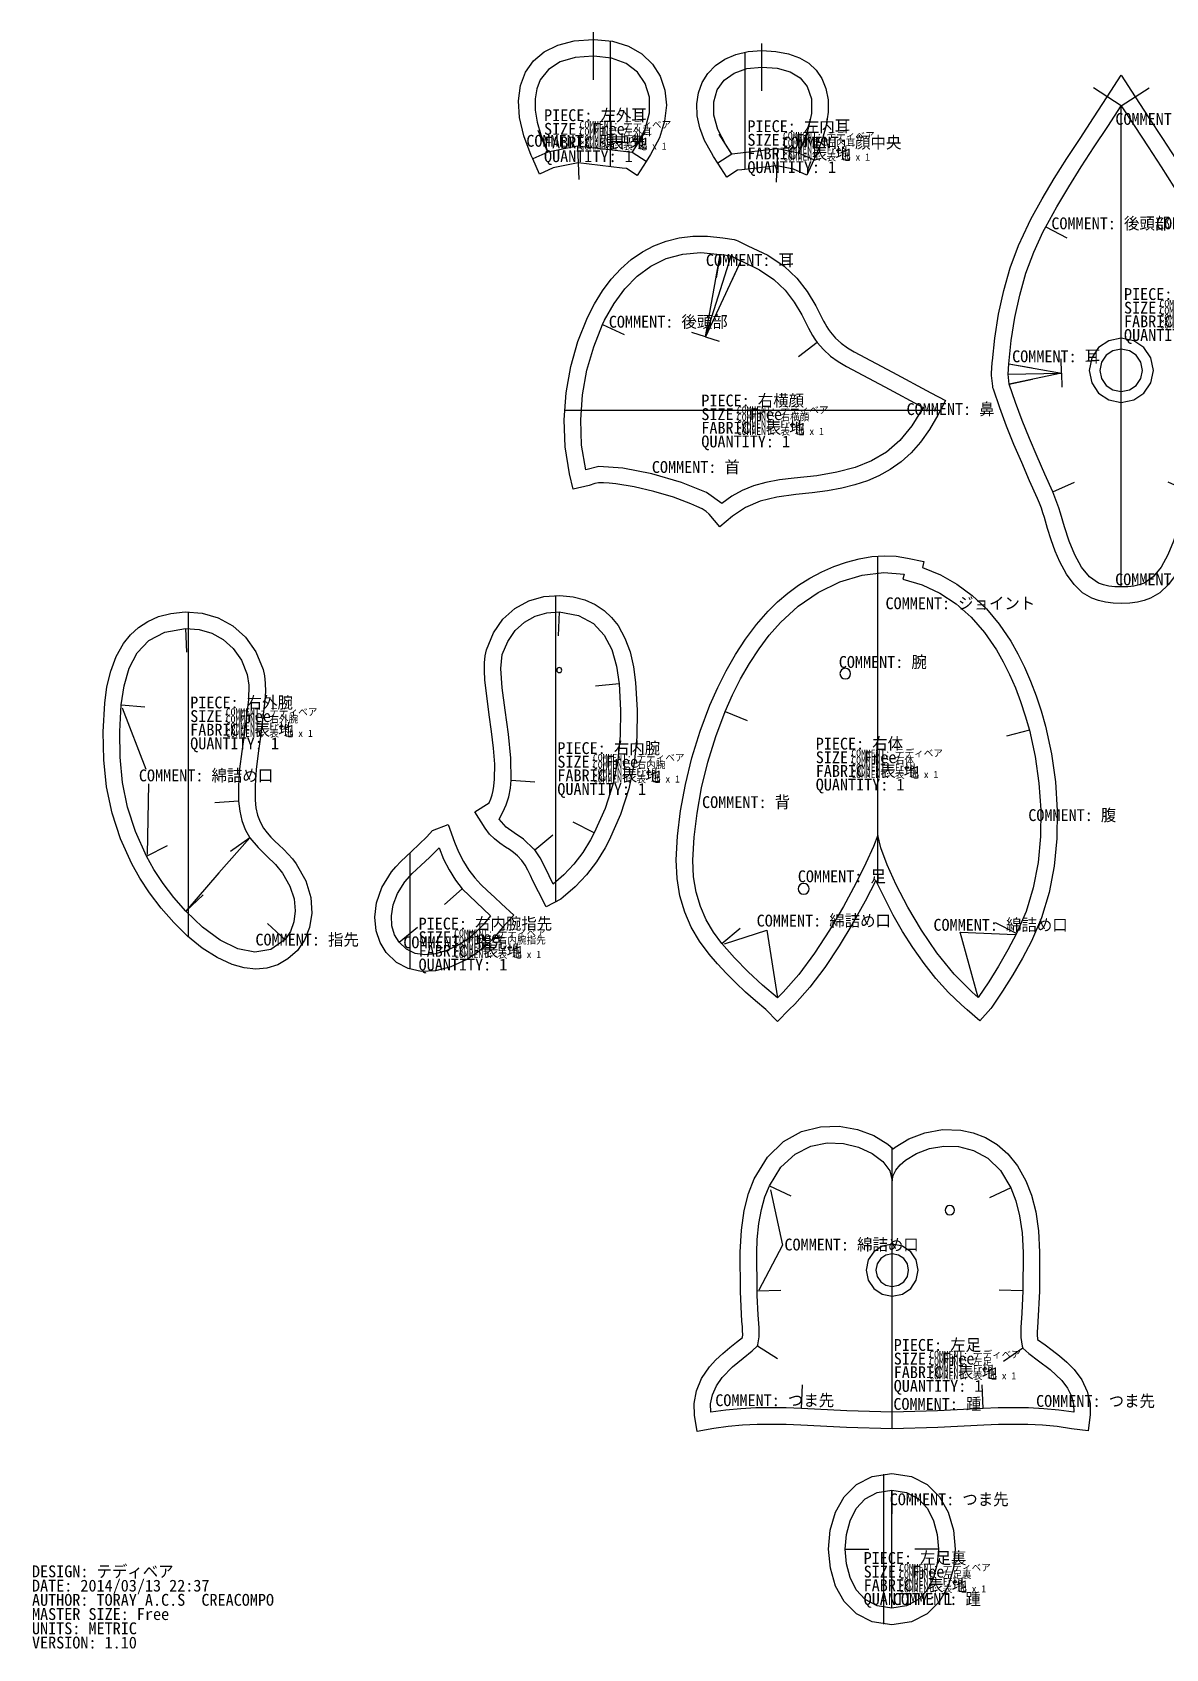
# Model space of a CAD drawing. Header units: metres. Extents: x 0 to 899, y 20 to 710.
# Drawn here: x 0 to 478, y 20 to 701 of the extents above; entities that cross this region are included whole.
import ezdxf

# ---------------------------------------------------------------- set-up
doc = ezdxf.new("R2010")
doc.units = ezdxf.units.M

# ---------------------------------------------------------------- blocks, each defined once
blk = doc.blocks.new('P0001_05')
at = {"layer": '1'}
for p, q in [((20.189, 54.791), (20.189, 5.3438)), ((27.4019, 38.4785), (27.4253, 58.4785)), ((42.9019, 12.2109), (46.9926, 21.3359)), ((14.7563, 11.7598), (9.3785, 20.1907)), ((33.9634, 13.9883), (33.397, 0))]:
    blk.add_line(p, q, dxfattribs=at)
for points in [[(12.6216, 2.0938), (8.856, 7.9961), (7.0259, 10.8633), (6.1128, 12.2969), (3.2117, 17.5985), (1.2386, 22.8627), (0.1744, 28.0103), (0, 32.9623), (0.6962, 37.6395), (2.2437, 41.9629), (4.6304, 45.8103), (7.8318, 49.1102), (11.7797, 51.7947), (16.4055, 53.796), (21.6409, 55.0466), (27.4175, 55.4785), (33.3525, 55.126), (38.6321, 54.0967), (43.2325, 52.4121), (47.1302, 50.0941), (50.3018, 47.1643), (52.7231, 43.6445), (54.4219, 39.4204), (55.2788, 34.6941), (55.2936, 29.5046), (54.4659, 23.8912), (52.7958, 17.8929), (50.2827, 11.5488), (49.9487, 10.8086), (49.2886, 9.3438), (46.4224, 2.958), (40.7603, 5.499), (39.9639, 5.6573), (33.6772, 6.9072), (18.9417, 5.1984), (17.1636, 4.9922), (12.6216, 2.0938)], [(8.856, 7.9961), (7.0259, 10.8633), (6.1128, 12.2969), (3.2117, 17.5985), (1.2386, 22.8627), (0.1744, 28.0103), (0, 32.9623), (0.6962, 37.6395), (2.2437, 41.9629), (4.6304, 45.8103), (7.8318, 49.1102), (11.7797, 51.7947), (16.4055, 53.796), (21.6409, 55.0466), (27.4175, 55.4785), (33.3525, 55.126), (38.6321, 54.0967), (43.2325, 52.4121), (47.1302, 50.0941), (50.3018, 47.1643), (52.7231, 43.6445), (54.4219, 39.4204), (55.2788, 34.6941), (55.2936, 29.5046), (54.4659, 23.8912), (52.7958, 17.8929), (50.2827, 11.5488), (49.9487, 10.8086), (49.2886, 9.3438), (42.9019, 12.2109), (33.9634, 13.9883), (14.7563, 11.7598), (8.856, 7.9961)], [(14.7563, 11.7598), (13.8433, 13.1934), (12.0171, 16.0586), (8.8474, 22.1942), (7.1906, 28.1841), (7.083, 33.8334), (8.561, 38.9473), (11.4755, 42.9933), (15.7329, 45.9856), (21.1176, 47.8416), (27.4136, 48.4785)], [(27.4136, 48.4785), (33.9049, 48.0004), (39.3357, 46.5327), (43.5898, 44.0038), (46.5513, 40.3418), (48.2529, 35.0693), (48.2947, 28.9287), (46.8022, 22.0161), (43.9019, 14.4277), (43.2368, 12.9531), (42.9019, 12.2109)]]:
    blk.add_lwpolyline(points, dxfattribs=at)
for s, height, p in [('PIECE: 左内耳', 5, (21.2993, 21.0898)), ('COMMENT: テディベア', 3, (36.2993, 18.0898)), ('SIZE: Free', 5, (21.2993, 15.3398)), ('FABRIC: 表 地', 5, (21.2993, 9.5898)), ('COMMENT: 左内耳', 3, (36.2993, 15.0898)), ('COMMENT: Free', 3, (36.2993, 12.0898)), ('QUANTITY: 1', 5, (21.2993, 3.8398)), ('COMMENT: 表 地 x 1', 3, (36.2993, 9.0898))]:
    blk.add_text(s, height=height, dxfattribs=at).set_placement(p)
blk.add_text('COMMENT: 顔中央', height=5, rotation=0.0975, dxfattribs=at).set_placement((36.0903, 14.1553))
blk = doc.blocks.new('P0004_05')
at = {"layer": '1'}
for p, q in [((31.2832, 61.9785), (31.3066, 41.9785)), ((38.5215, 58.3984), (38.5215, 5.3438)), ((12.2852, 11.5098), (8.1641, 20.6211)), ((24.7471, 13.9883), (25.3145, 0)), ((47.8193, 11.3125), (53.1946, 19.745))]:
    blk.add_line(p, q, dxfattribs=at)
for points in [[(8.792, 2.2471), (5.9072, 8.625), (5.2373, 10.1094), (2.0909, 18.3677), (0.3092, 26.0779), (-0.1405, 33.1644), (0.7095, 39.5521), (2.8269, 45.1655), (6.1793, 49.9292), (10.7343, 53.7677), (16.4595, 56.6057), (23.3225, 58.3678), (31.291, 58.9785), (31.7373, 58.9785), (39.5161, 58.2139), (46.2533, 56.1254), (51.8896, 52.8685), (56.366, 48.5988), (59.6232, 43.4717), (61.6019, 37.6426), (62.2433, 31.2671), (61.4878, 24.5005), (59.2764, 17.4983), (55.5498, 10.416), (53.7246, 7.5508), (49.9639, 1.6465), (45.415, 4.543), (43.6357, 4.7494), (25.0332, 6.9082), (15.2468, 4.9618), (14.4375, 4.8008), (8.792, 2.2471)], [(5.9072, 8.625), (5.2373, 10.1094), (2.0909, 18.3677), (0.3092, 26.0779), (-0.1405, 33.1644), (0.7095, 39.5521), (2.8269, 45.1655), (6.1793, 49.9292), (10.7343, 53.7677), (16.4595, 56.6057), (23.3225, 58.3678), (31.291, 58.9785), (31.7373, 58.9785), (39.5161, 58.2139), (46.2533, 56.1254), (51.8896, 52.8685), (56.366, 48.5988), (59.6232, 43.4717), (61.6019, 37.6426), (62.2433, 31.2671), (61.4878, 24.5005), (59.2764, 17.4983), (55.5498, 10.416), (53.7246, 7.5508), (47.8193, 11.3125), (24.7471, 13.9883), (12.2852, 11.5098), (5.9072, 8.625)], [(31.2949, 51.9785), (23.7209, 51.3474), (17.4269, 49.4722), (12.5115, 46.354), (9.0732, 41.9941), (7.5614, 38.175), (6.8488, 33.9047), (6.9165, 29.2168), (7.7463, 24.1455), (9.3197, 18.7246), (11.6182, 12.9883), (12.2852, 11.5098)], [(47.8193, 11.3125), (49.6455, 14.1777), (53.2322, 21.2161), (55.0284, 28.0964), (55.0487, 34.5868), (53.3076, 40.4551), (50.0011, 45.2167), (45.2117, 48.8323), (39.0669, 51.1401), (31.6943, 51.9785), (31.2949, 51.9785)]]:
    blk.add_lwpolyline(points, dxfattribs=at)
for s, height, p in [('PIECE: 左外耳', 5, (10.6318, 24.5391)), ('SIZE: Free', 5, (10.6318, 18.7891)), ('COMMENT: テディベア', 3, (25.6318, 21.5391)), ('COMMENT: 左外耳', 3, (25.6318, 18.5391)), ('FABRIC: 表 地', 5, (10.6318, 13.0391)), ('COMMENT: Free', 3, (25.6318, 15.5391)), ('COMMENT: 表 地 x 1', 3, (25.6318, 12.5391)), ('QUANTITY: 1', 5, (10.6318, 7.2891))]:
    blk.add_text(s, height=height, dxfattribs=at).set_placement(p)
blk.add_text('COMMENT: 顔中央', height=5, rotation=359.9018, dxfattribs=at).set_placement((3.1699, 13.7598))
blk = doc.blocks.new('P0005_05')
at = {"layer": '1'}
for p, q in [((35.8049, 150.5504), (35.8049, 13.7018)), ((34.7815, 143.5289), (35.1635, 133.5363)), ((7.6516, 111.402), (17.611, 110.5018)), ((8.0012, 110.1793), (18.051, 84.3287)), ((19.0813, 78.1188), (18.5208, 48.2389)), ((57.0959, 70.7321), (47.1167, 70.0884)), ((61.8879, 55.3414), (48.802, 40.4996)), ((61.8879, 55.3414), (53.7135, 49.5813)), ((18.2688, 47.5621), (27.1888, 52.0824)), ((48.802, 40.4996), (34.8489, 24.4078)), ((34.8489, 24.4078), (42.1444, 31.247)), ((76.6217, 12.4207), (69.3186, 19.2518))]:
    blk.add_line(p, q, dxfattribs=at)
for points in [[(67.6096, 59.3746), (69.1161, 57.4357), (70.7424, 55.645), (72.4318, 53.9618), (74.1272, 52.3453), (76.1519, 50.3945), (78.0696, 48.4418), (79.8335, 46.4572), (81.3967, 44.4108), (85.3905, 37.2188), (87.5066, 30.226), (87.9812, 23.6118), (87.0502, 17.5555), (84.9495, 12.2363), (81.9153, 7.8336), (77.91, 4.2512), (73.6124, 1.7925), (69.0646, 0.3961), (64.3083, 0), (59.3855, 0.5424), (54.3381, 1.9615), (48.069, 4.8412), (41.7823, 8.8726), (35.6244, 13.8632), (29.7419, 19.6203), (24.4048, 25.7419), (19.5891, 32.0797), (15.4282, 38.3669), (12.0275, 44.3993), (7.2952, 54.8383), (3.7966, 65.6483), (1.4731, 76.7695), (0.2373, 88.2052), (0.002, 99.9583), (0.6799, 112.0321), (1.6089, 118.9838), (3.1829, 125.6235), (5.4944, 131.7819), (8.636, 137.2897), (11.5077, 140.8466), (14.8939, 143.955), (18.8411, 146.5457), (23.3953, 148.5499), (28.6028, 149.8987), (34.5142, 150.5228), (41.6914, 150.0554), (48.4758, 148.102), (54.6543, 144.7015), (60.0175, 139.8927), (64.3562, 133.7142), (67.4612, 126.2047), (68.022, 123.6149), (68.3276, 120.5408), (68.3854, 117.034), (68.2024, 113.1461), (66.3586, 97.8942), (65.3845, 91.0249), (64.5432, 84.1141), (64.0403, 77.4154), (64.0813, 71.1826), (64.4342, 68.0299), (65.0951, 64.9305), (66.1312, 62.0051), (67.6096, 59.3746)], [(61.8879, 55.3414), (65.3225, 51.198), (69.0408, 47.5228), (72.6213, 44.0275), (75.6428, 40.4235), (78.7437, 34.9261), (80.4807, 29.5845), (81.0001, 24.5358), (80.4481, 19.9174), (78.9711, 15.8667), (76.7151, 12.5211), (70.7114, 8.2342), (63.9525, 7.0612), (56.7125, 8.5471), (49.2657, 12.2369), (41.8865, 17.6755), (34.8489, 24.4078), (29.8517, 30.1362), (25.3386, 36.0685), (21.4357, 41.959), (18.2688, 47.5621), (13.6473, 57.9712), (10.3293, 68.3081), (8.1929, 78.6962), (7.1158, 89.2589), (6.9761, 100.1197), (7.6516, 111.402), (8.8015, 119.3718), (10.9551, 126.7859), (14.371, 133.2765), (19.3081, 138.4758), (26.0254, 142.0159), (34.7815, 143.5289), (40.4519, 143.1521), (45.8002, 141.5906), (50.665, 138.8802), (54.8856, 135.0571), (58.3007, 130.1572), (60.7493, 124.2164), (61.3857, 119.639), (61.2212, 113.6642), (60.4908, 106.6339), (59.4299, 98.8903), (58.4135, 91.6492), (57.5496, 84.3636), (57.0424, 77.3019), (57.0959, 70.7321), (57.5874, 66.6), (58.5149, 62.5629), (59.9309, 58.7627), (61.8879, 55.3414)]]:
    blk.add_lwpolyline(points, dxfattribs=at)
for s, height, p in [('SIZE: Free', 5, (36.6985, 104.1217)), ('PIECE: 右外腕', 5, (36.6985, 109.8717)), ('COMMENT: テディベア', 3, (51.6985, 106.8717)), ('FABRIC: 表 地', 5, (36.6985, 98.3717)), ('COMMENT: 右外腕', 3, (51.6985, 103.8717)), ('COMMENT: Free', 3, (51.6985, 100.8717)), ('QUANTITY: 1', 5, (36.6985, 92.6217)), ('COMMENT: 表 地 x 1', 3, (51.6985, 97.8717)), ('COMMENT: 綿詰め口', 5, (15.0647, 79.1246)), ('COMMENT: 指先', 5, (64.2014, 9.9186))]:
    blk.add_text(s, height=height, dxfattribs=at).set_placement(p)
blk = doc.blocks.new('P0007_05')
at = {"layer": '1'}
for p, q in [((33.9229, 131.2754), (33.9229, 2.0439)), ((35.5195, 124.2607), (35.1375, 114.2681)), ((60.7344, 93.9521), (50.7749, 93.0521)), ((15.2773, 53.3213), (25.2566, 52.6783)), ((50.3281, 31.2002), (41.408, 35.7203)), ((25.1787, 23.9443), (32.8506, 30.3585))]:
    blk.add_line(p, q, dxfattribs=at)
for points in [[(56.5723, 28.0361), (54.8662, 24.8066), (51.2366, 18.949), (47.0171, 13.4625), (42.3127, 8.4567), (37.2285, 4.041), (36.2578, 3.2842), (30.0732, 0), (26.7422, 6.2783), (24.4648, 10.9951), (23.4415, 13.2214), (22.3546, 15.4498), (21.155, 17.57), (19.8071, 19.4533), (17.9706, 21.415), (16.1962, 22.9274), (14.4993, 24.1353), (12.9082, 25.165), (10.4512, 26.8139), (8.2034, 28.5802), (6.153, 30.6462), (4.2881, 33.1943), (0, 40.0752), (5.9395, 43.7793), (6.6299, 45.438), (7.2174, 47.1733), (7.6842, 48.9929), (8.0127, 50.9043), (8.2917, 53.7714), (8.3368, 60.1084), (7.8329, 66.9141), (6.9854, 73.9336), (5.999, 80.9102), (4.166, 95.6201), (3.9645, 99.4149), (4.0037, 102.8378), (4.2915, 105.8386), (4.8359, 108.3672), (7.7534, 115.4282), (11.8279, 121.2411), (16.8641, 125.7683), (22.6669, 128.9717), (29.0409, 130.8135), (35.787, 131.2556), (41.4199, 130.6545), (46.3708, 129.3536), (50.6902, 127.4207), (54.4244, 124.9235), (57.62, 121.9296), (60.3232, 118.5068), (63.2399, 113.2737), (65.3813, 107.4325), (66.8395, 101.1472), (67.7061, 94.5822), (68.4054, 82.8193), (68.2474, 71.4978), (67.1086, 60.488), (64.8655, 49.6607), (61.3945, 38.8865), (56.5723, 28.0361)], [(50.3281, 31.2002), (48.7314, 28.1768), (45.4786, 22.9264), (41.6975, 18.0078), (37.4817, 13.5199), (32.9248, 9.5615), (31.233, 13.0352), (29.4604, 16.8357), (27.4835, 20.5948), (25.1787, 23.9443), (24.877, 24.2979), (20.488, 28.4371), (16.5449, 31.1492), (13.1057, 33.5854), (10.2285, 36.8975), (11.8254, 39.8544), (13.1927, 43.0039), (14.2595, 46.3776), (14.9551, 50.0068), (15.2773, 53.3213), (15.1981, 62.6609), (14.191, 72.7477), (12.7892, 82.8723), (11.5258, 92.3252), (10.934, 100.3969), (11.5469, 106.3779), (13.8077, 111.8706), (16.9589, 116.4053), (20.8529, 119.9468), (25.3427, 122.46), (30.2805, 123.9097), (35.5195, 124.2607), (43.7129, 122.8282), (49.9698, 119.4745), (54.5455, 114.5549), (57.6948, 108.4245), (59.6727, 101.4385), (60.7344, 93.9521), (61.4006, 82.8616), (61.2684, 72.1853), (60.2166, 61.802), (58.1235, 51.5908), (54.8678, 41.4305), (50.3281, 31.2002)], [(35.5479, 100.8291), (35.1394, 100.7451), (34.8068, 100.5186), (34.5834, 100.1837), (34.5029, 99.7744)], [(34.5029, 99.7744), (34.5872, 99.3661), (34.814, 99.0337), (35.1492, 98.8104), (35.5586, 98.7295)], [(36.6025, 99.7842), (36.5181, 100.1935), (36.2916, 100.5264), (35.9569, 100.7493), (35.5479, 100.8291)], [(35.5586, 98.7295), (35.9661, 98.8146), (36.2985, 99.0415), (36.522, 99.376), (36.6025, 99.7842)]]:
    blk.add_lwpolyline(points, dxfattribs=at)
for s, height, p in [('PIECE: 右内腕', 5, (34.7441, 64.3838)), ('SIZE: Free', 5, (34.7441, 58.6338)), ('COMMENT: テディベア', 3, (49.7441, 61.3838)), ('COMMENT: 右内腕', 3, (49.7441, 58.3838)), ('FABRIC: 表 地', 5, (34.7441, 52.8838)), ('COMMENT: Free', 3, (49.7441, 55.3838)), ('COMMENT: 表 地 x 1', 3, (49.7441, 52.3838)), ('QUANTITY: 1', 5, (34.7441, 47.1338))]:
    blk.add_text(s, height=height, dxfattribs=at).set_placement(p)
blk = doc.blocks.new('P0010_05')
at = {"layer": '1'}
for p, q in [((14.2974, 49.9756), (14.2974, 0.918)), ((36.3745, 34.7998), (28.8569, 28.2054)), ((9.7378, 12.3604), (17.5197, 18.6407))]:
    blk.add_line(p, q, dxfattribs=at)
for points in [[(53.3833, 18.6338), (49.964, 14.5228), (46.2805, 10.8578), (42.3726, 7.6943), (38.2798, 5.0879), (31.4767, 1.9534), (25.0265, 0.2551), (19.006, 0), (13.4917, 1.1954), (8.5604, 3.8486), (4.291, 7.9645), (1.6854, 12.1574), (0, 17.1765), (-0.5627, 22.8448), (0.2021, 28.9837), (2.4996, 35.4141), (6.5347, 41.957), (8.3683, 44.1665), (10.4182, 46.3198), (12.6362, 48.4497), (14.9741, 50.5889), (21.3677, 56.7686), (23.8228, 59.4824), (30.3911, 61.9063), (33.1255, 54.4951), (34.8119, 50.4005), (36.8239, 46.4064), (39.1143, 42.6871), (41.6371, 39.4161), (44.2214, 36.6561), (46.9778, 33.9935), (49.8896, 31.3257), (52.9419, 28.5488), (58.1206, 23.7871), (53.3833, 18.6338)], [(48.2046, 23.3955), (45.2045, 19.6939), (41.9644, 16.3896), (38.5155, 13.5424), (34.8892, 11.2119), (29.863, 8.8262), (25.0905, 7.392), (20.6315, 6.969), (16.5463, 7.6165), (12.895, 9.3937), (9.7378, 12.3604), (7.8429, 15.4891), (6.7103, 19.2314), (6.4553, 23.4565), (7.193, 28.0335), (9.0385, 32.8315), (12.1069, 37.7197), (15.2242, 41.2379), (18.8627, 44.6663), (22.7361, 48.2092), (26.5581, 52.0713), (28.5015, 47.3778), (30.8276, 42.8049), (33.4731, 38.5474), (36.3745, 34.7998), (48.2046, 23.3955)]]:
    blk.add_lwpolyline(points, dxfattribs=at)
for s, height, p in [('PIECE: 右内腕指先', 5, (17.9399, 17.6875)), ('COMMENT: 指先', 5, (11.4917, 9.7979)), ('SIZE: Free', 5, (17.9399, 11.9375)), ('COMMENT: テディベア', 3, (32.9399, 14.6875)), ('COMMENT: 右内腕指先', 3, (32.9399, 11.6875)), ('FABRIC: 表 地', 5, (17.9399, 6.1875)), ('COMMENT: Free', 3, (32.9399, 8.6875)), ('COMMENT: 表 地 x 1', 3, (32.9399, 5.6875)), ('QUANTITY: 1', 5, (17.9399, 0.4375))]:
    blk.add_text(s, height=height, dxfattribs=at).set_placement(p)
blk = doc.blocks.new('P0012_05')
at = {"layer": '1'}
for p, q in [((59.5999, 80.1133), (65.8704, 114.8398)), ((59.5999, 80.1133), (70.3811, 114.1787)), ((74.4504, 112.124), (59.5999, 80.1133)), ((65.8704, 114.8398), (64.0934, 104.999)), ((74.4504, 112.124), (70.2422, 103.0526)), ((16.2268, 85.2676), (25.2972, 81.0572)), ((59.5999, 80.1133), (53.8792, 81.9238)), ((59.5999, 80.1133), (65.3206, 78.3018)), ((106.7102, 77.7266), (98.7975, 71.6119)), ((158.5637, 49.0273), (0.1448, 49.0273))]:
    blk.add_line(p, q, dxfattribs=at)
for points in [[(157.5168, 47.0625), (153.9894, 41.0107), (150.2504, 35.7661), (146.2769, 31.2609), (142.046, 27.4273), (137.535, 24.1976), (132.7209, 21.5039), (127.848, 19.3951), (122.6259, 17.671), (117.0254, 16.28), (111.0176, 15.1704), (104.5732, 14.2906), (97.6633, 13.5889), (89.6528, 12.5601), (82.6659, 10.8427), (76.5222, 8.2241), (71.0413, 4.4922), (65.6731, 0), (61.1838, 5.3652), (59.9309, 6.4901), (58.1691, 7.5763), (55.991, 8.6547), (53.4895, 9.7559), (46.0878, 12.5236), (37.891, 14.9375), (29.5743, 16.8431), (21.8127, 18.0859), (19.0508, 18.3824), (16.6016, 18.5455), (14.5321, 18.514), (12.9094, 18.2266), (10.595, 17.4932), (3.7727, 15.9277), (2.2854, 22.4063), (0.4552, 33.6649), (0, 45.0726), (0.8171, 56.4307), (2.8042, 67.54), (5.8588, 78.2017), (9.8774, 88.2149), (12.8761, 94.0717), (16.2225, 99.4766), (19.9131, 104.3967), (23.9432, 108.7975), (28.3087, 112.6443), (33.0051, 115.9023), (37.8726, 118.4801), (43.0487, 120.4652), (48.5345, 121.8223), (54.3311, 122.5159), (60.4391, 122.5107), (66.8596, 121.7715), (71.6643, 121.0596), (72.51, 120.9023), (73.2981, 120.541), (77.4047, 118.4921), (85.9269, 114.4718), (92.7249, 109.8867), (98.1493, 104.7727), (102.5233, 99.1791), (106.1703, 93.155), (109.4133, 86.75), (110.0359, 85.5084), (110.7091, 84.2979), (111.4429, 83.1284), (112.2495, 82.0072), (114.394, 79.5575), (116.8103, 77.3667), (119.4543, 75.4344), (122.2844, 73.7578), (138.4567, 65.1438), (154.6282, 56.5313), (160.8069, 53.2402), (157.5168, 47.0625)], [(151.3381, 50.3525), (146.6292, 42.6215), (141.4985, 36.4067), (135.8602, 31.5225), (129.6285, 27.7832), (122.7174, 25.0032), (115.0411, 22.9968), (106.5135, 21.5785), (97.0491, 20.5625), (90.7789, 19.8314), (85.072, 18.7573), (79.8618, 17.2817), (75.0822, 15.3462), (70.6666, 12.8922), (66.5491, 9.8613), (60.0352, 14.4299), (49.4825, 18.7625), (37.0026, 22.371), (24.7061, 24.7675), (14.7041, 25.4641), (9.1077, 23.9727), (7.4064, 34.4595), (6.991, 45.0847), (7.7633, 55.6631), (9.6255, 66.0098), (12.4794, 75.9396), (16.2268, 85.2676), (17.1038, 87.1035), (21.0782, 94.1765), (25.6589, 100.3955), (30.8458, 105.6724), (36.6388, 109.9189), (43.0378, 113.0471), (50.0428, 114.9688), (57.6537, 115.5957), (65.8704, 114.8398), (66.3108, 114.793), (70.3831, 114.1777), (74.0627, 112.3398), (74.4504, 112.124), (74.8655, 111.9668), (82.3889, 108.4049), (88.3937, 104.3181), (93.1732, 99.7567), (97.0216, 94.7711), (100.2325, 89.4116), (103.0999, 83.7285), (103.8916, 82.1556), (104.7512, 80.6239), (105.6877, 79.144), (106.7102, 77.7266), (109.3386, 74.7159), (112.293, 72.0198), (115.5267, 69.6404), (118.9934, 67.5801), (135.1658, 58.9652), (151.3381, 50.3525)]]:
    blk.add_lwpolyline(points, dxfattribs=at)
for s, height, p in [('COMMENT: 耳', 5, (59.7766, 109.959)), ('COMMENT: 後頭部', 5, (18.8567, 83.959)), ('PIECE: 右横顔', 5, (57.8586, 50.7607)), ('SIZE: Free', 5, (57.8586, 45.0107)), ('COMMENT: テディベア', 3, (72.8586, 47.7607)), ('COMMENT: 右横顔', 3, (72.8586, 44.7607)), ('FABRIC: 表 地', 5, (57.8586, 39.2607)), ('COMMENT: Free', 3, (72.8586, 41.7607)), ('COMMENT: 表 地 x 1', 3, (72.8586, 38.7607)), ('QUANTITY: 1', 5, (57.8586, 33.5107)), ('COMMENT: 首', 5, (36.9963, 22.7295))]:
    blk.add_text(s, height=height, dxfattribs=at).set_placement(p)
blk.add_text('COMMENT: 鼻', height=5, rotation=0.0566, dxfattribs=at).set_placement((144.3899, 47.1289))
blk = doc.blocks.new('P0013_05')
at = {"layer": '1'}
for p, q in [((54.7295, 209.8096), (42.9678, 217.4023)), ((54.7295, 209.8096), (66.4922, 217.4023)), ((54.7295, 6.999), (54.7295, 209.8096)), ((22.8564, 158.7979), (31.7114, 154.1515)), ((86.6025, 158.7979), (77.7528, 154.1415)), ((29.5557, 97.1621), (29.4502, 103.1611)), ((29.5557, 97.1621), (29.4502, 103.1611)), ((79.9043, 97.1621), (80.0088, 103.1611)), ((7.0508, 96.7676), (29.5557, 97.1621)), ((7.3467, 101.1055), (17.1927, 99.3578)), ((7.3467, 101.1055), (29.5557, 97.1621)), ((29.5557, 97.1621), (7.499, 92.4434)), ((29.5557, 97.1621), (29.6611, 91.1631)), ((29.5557, 97.1621), (29.6611, 91.1631)), ((79.9043, 97.1621), (79.7998, 91.1631)), ((102.1143, 101.1055), (79.9043, 97.1621)), ((79.9043, 97.1621), (101.9619, 92.4434)), ((102.4092, 96.7676), (79.9043, 97.1621)), ((102.1143, 101.1055), (92.2682, 99.3578)), ((7.499, 92.4434), (17.2778, 94.5349)), ((101.9619, 92.4434), (92.1832, 94.5355)), ((25.8643, 47.0771), (34.998, 51.1483)), ((83.5967, 47.0771), (74.4631, 51.1487)), ((54.7295, 6.999), (54.7358, 16.999))]:
    blk.add_line(p, q, dxfattribs=at)
for points in [[(0.6211, 90.9746), (0.5439, 91.6494), (0.0811, 96.1182), (0, 96.9834), (0.3682, 101.6553), (0.438, 102.3317), (1.4296, 111.9377), (3.0153, 122.0424), (5.1743, 131.9338), (7.9554, 141.5764), (11.4073, 150.9346), (15.5791, 159.9727), (16.6583, 162.0502), (21.4022, 170.6346), (26.4719, 179.1115), (31.8103, 187.5656), (37.3585, 196.0782), (43.0576, 204.7312), (48.8486, 213.6055), (54.7295, 222.7168), (60.6104, 213.6055), (66.4015, 204.7312), (72.1006, 196.0785), (77.6488, 187.566), (82.9869, 179.1127), (88.056, 170.637), (92.7971, 162.0571), (93.8789, 159.9775), (98.0549, 150.9406), (101.5085, 141.5822), (104.2896, 131.9385), (106.4475, 122.0454), (108.032, 111.939), (109.0229, 102.3317), (109.0928, 101.6553), (109.3975, 97.1729), (109.4277, 96.6445), (109.3789, 96.1182), (108.917, 91.6494), (108.839, 90.972), (108.6328, 90.3223), (105.9906, 82.5206), (103.0817, 74.7674), (99.9667, 67.0621), (96.7061, 59.4042), (93.3605, 51.7928), (89.9901, 44.2271), (89.165, 42.2701), (88.4165, 40.2815), (87.7397, 38.2639), (87.1299, 36.2197), (85.8065, 31.6583), (84.2979, 26.9105), (82.5826, 22.1626), (80.6396, 17.6006), (77.8457, 12.4447), (74.6251, 8.0529), (71.021, 4.5943), (67.0762, 2.2383), (64.4233, 1.2756), (61.5107, 0.5621), (58.3198, 0.1271), (54.7251, 0.0034), (51.2806, 0.1144), (48.0348, 0.5457), (45.0754, 1.2637), (42.3838, 2.2383), (38.439, 4.5941), (34.8347, 8.0524), (31.6139, 12.4439), (28.8193, 17.5996), (26.8762, 22.1624), (25.1609, 26.9109), (23.6525, 31.6591), (22.3301, 36.2207), (21.7207, 38.2648), (21.0439, 40.2823), (20.2954, 42.2708), (19.4707, 44.2274), (16.1008, 51.7929), (12.755, 59.4044), (9.4943, 67.0625), (6.379, 74.7678), (3.4701, 82.5209), (0.8281, 90.3223), (0.6211, 90.9746)], [(54.7295, 6.999), (51.9915, 7.0799), (49.4875, 7.3964), (47.2043, 7.9338), (45.1289, 8.6777), (41.2799, 11.3154), (37.9753, 15.4187), (35.1586, 20.569), (32.7731, 26.3472), (30.7622, 32.3346), (29.0693, 38.1123), (28.3864, 40.401), (27.6276, 42.6599), (26.7885, 44.8862), (25.8643, 47.0771), (22.5458, 54.5235), (19.2496, 62.0145), (16.0364, 69.5511), (12.9666, 77.1342), (10.1006, 84.7646), (7.499, 92.4434), (7.0508, 96.7676), (7.3467, 101.1055), (8.3556, 110.9202), (9.8586, 120.567), (11.9056, 130.0109), (14.5464, 139.2173), (17.8304, 148.1512), (21.8076, 156.7783), (22.8564, 158.7979), (27.5499, 167.2877), (32.5703, 175.6753), (37.858, 184.0408), (43.3535, 192.4647), (48.9972, 201.0276), (54.7295, 209.8096), (60.4619, 201.0276), (66.1057, 192.4647), (71.6013, 184.0408), (76.889, 175.6753), (81.9093, 167.2877), (86.6025, 158.7979), (87.6523, 156.7783), (91.6296, 148.1512), (94.9139, 139.2173), (97.5548, 130.0109), (99.6021, 120.567), (101.1053, 110.9202), (102.1143, 101.1055), (102.4092, 96.7676), (101.9619, 92.4434), (99.36, 84.7646), (96.494, 77.1342), (93.4242, 69.5511), (90.2111, 62.0145), (86.9152, 54.5235), (83.5967, 47.0771), (82.6719, 44.8862), (81.8325, 42.6599), (81.0737, 40.401), (80.3906, 38.1123), (78.6978, 32.3346), (76.6869, 26.3472), (74.3014, 20.569), (71.4846, 15.4187), (68.1801, 11.3154), (64.3311, 8.6777), (62.2555, 7.9338), (59.9723, 7.3964), (57.468, 7.0799), (54.7295, 6.999)], [(54.7295, 111.8467), (49.4614, 110.783), (45.1594, 107.8821), (42.2589, 103.5797), (41.1953, 98.3115)], [(68.2646, 98.3115), (67.201, 103.5797), (64.3004, 107.8821), (59.9982, 110.783), (54.7295, 111.8467)], [(54.7295, 107.2861), (51.2363, 106.5808), (48.3837, 104.6573), (46.4602, 101.8046), (45.7549, 98.3115)], [(63.7041, 98.3115), (62.9989, 101.8046), (61.0757, 104.6573), (58.223, 106.5808), (54.7295, 107.2861)], [(41.1953, 98.3115), (42.2589, 93.0433), (45.1594, 88.741), (49.4614, 85.8401), (54.7295, 84.7764)], [(45.7549, 98.3115), (46.4602, 94.8184), (48.3837, 91.9657), (51.2363, 90.0422), (54.7295, 89.3369)], [(54.7295, 84.7764), (59.9982, 85.8401), (64.3004, 88.741), (67.201, 93.0433), (68.2646, 98.3115)], [(54.7295, 89.3369), (58.223, 90.0422), (61.0757, 91.9657), (62.9989, 94.8184), (63.7041, 98.3115)]]:
    blk.add_lwpolyline(points, dxfattribs=at)
for s, height, p in [('COMMENT: 首', 5, (52.2383, 201.793)), ('COMMENT: 後頭部', 5, (25.2529, 157.7627)), ('COMMENT: 後頭部', 5, (69.3857, 157.7627)), ('PIECE: 頭中央', 5, (55.8662, 127.958)), ('SIZE: Free', 5, (55.8662, 122.208)), ('COMMENT: テディベア', 3, (70.8662, 124.958)), ('COMMENT: 頭中央', 3, (70.8662, 121.958)), ('FABRIC: 表 地', 5, (55.8662, 116.458)), ('COMMENT: Free', 3, (70.8662, 118.958)), ('COMMENT: 表 地 x 2', 3, (70.8662, 115.958)), ('QUANTITY: 2', 5, (55.8662, 110.708)), ('COMMENT: 耳', 5, (8.7119, 101.7227)), ('COMMENT: 耳', 5, (95.8066, 101.7227))]:
    blk.add_text(s, height=height, dxfattribs=at).set_placement(p)
blk.add_text('COMMENT: 鼻', height=5, rotation=359.9448, dxfattribs=at).set_placement((52.1367, 7.7188))
blk = doc.blocks.new('P0014_05')
at = {"layer": '1'}
for p, q in [((84.8854, 57.7465), (84.8854, 196.1298)), ((20.6451, 130.6598), (29.8763, 126.8148)), ((148.8346, 122.6901), (139.1531, 120.1866)), ((143.4801, 36.9879), (134.5735, 41.5345)), ((19.2448, 32.8453), (26.9436, 39.2272)), ((20.2906, 32.7379), (38.1412, 38.3785)), ((38.1412, 38.3785), (42.6686, 9.9249)), ((127.2487, 10.0812), (119.651, 37.6578)), ((119.651, 37.6578), (142.8805, 36.6188))]:
    blk.add_line(p, q, dxfattribs=at)
for points in [[(37.6926, 4.9501), (33.3623, 8.5967), (29.1569, 12.3521), (25.0898, 16.2123), (21.1748, 20.1729), (17.4254, 24.2296), (13.8556, 28.3781), (9.7804, 33.8359), (6.3185, 39.713), (3.5397, 46.0416), (1.5137, 52.8538), (0.3105, 60.1819), (0, 68.0579), (0.5493, 78.1256), (1.8206, 88.7646), (3.8164, 99.7908), (6.5402, 111.02), (9.9948, 122.2682), (14.1832, 133.3513), (17.4395, 140.6733), (21.0326, 147.7792), (24.9611, 154.6147), (29.2235, 161.1255), (33.8184, 167.2576), (38.744, 172.9566), (42.6987, 176.8748), (46.9856, 180.5152), (51.5503, 183.8488), (56.3385, 186.8465), (61.296, 189.4795), (66.3684, 191.7188), (71.7372, 193.6068), (77.1134, 195.0057), (82.439, 195.8951), (87.6555, 196.2546), (92.7048, 196.0638), (97.5288, 195.3021), (104.3566, 193.7686), (103.8174, 191.3625), (111.3119, 188.2862), (118.3052, 184.3202), (124.7821, 179.4984), (130.7274, 173.855), (136.126, 167.4238), (140.9626, 160.239), (143.9939, 154.8772), (146.8005, 149.2335), (149.3741, 143.338), (151.7063, 137.2209), (153.7883, 130.9124), (155.6117, 124.4424), (158.158, 112.7895), (159.8358, 100.9017), (160.6106, 88.9426), (160.4473, 77.0759), (159.3109, 65.4652), (157.1666, 54.2742), (153.9795, 43.6663), (149.7147, 33.8053), (145.9305, 26.6963), (141.87, 19.6693), (137.5425, 12.7666), (132.9576, 6.0305), (132.5386, 5.4399), (127.922, 0.1781), (122.6321, 4.8193), (120.1594, 6.9893), (114.7006, 12.2261), (109.4519, 18.0946), (104.4581, 24.4374), (99.7642, 31.097), (95.4144, 37.916), (91.454, 44.7371), (84.135, 59.4163), (79.6267, 50.7081), (74.4167, 41.3746), (68.6744, 31.8915), (62.5688, 22.7346), (56.2692, 14.3793), (49.9446, 7.3014), (47.6183, 4.9752), (42.6427, 0), (37.6926, 4.9501)], [(42.6686, 9.9249), (36.3258, 15.308), (30.2755, 20.9316), (24.5658, 26.7819), (19.2448, 32.8453), (15.6427, 37.6697), (12.5829, 42.8649), (10.1268, 48.4594), (8.3363, 54.4813), (7.2731, 60.9593), (6.9987, 67.9215), (7.5278, 77.5955), (8.7526, 87.8181), (10.6747, 98.4125), (13.2961, 109.202), (16.619, 120.0101), (20.6451, 130.6598), (23.7258, 137.5948), (27.1215, 144.3276), (30.8328, 150.8057), (34.8602, 156.9763), (39.2043, 162.787), (43.8658, 168.1852), (51.351, 175.0467), (59.8462, 180.7921), (68.9551, 185.2142), (78.2806, 188.1063), (87.4261, 189.2614), (95.9948, 188.4723), (95.5348, 186.4215), (103.619, 183.9916), (111.1205, 180.4799), (118.0226, 175.9368), (124.3088, 170.413), (129.9626, 163.959), (134.9674, 156.6256), (137.839, 151.543), (140.496, 146.1925), (142.9312, 140.603), (145.1375, 134.8035), (147.1075, 128.8229), (148.8346, 122.6901), (151.2512, 111.6728), (152.8625, 100.4324), (153.6304, 89.1241), (153.5164, 77.9028), (152.4825, 66.9235), (150.4906, 56.3413), (147.5026, 46.3111), (143.4801, 36.9879), (139.8146, 30.1012), (135.8815, 23.2938), (131.6898, 16.6067), (127.2487, 10.0812), (124.776, 12.2511), (117.0831, 19.9501), (109.8969, 28.8376), (103.3506, 38.4017), (97.5775, 48.1304), (92.7112, 57.5118), (88.8848, 66.0338), (86.2317, 73.1844), (84.8854, 78.4518), (83.0848, 73.6702), (79.943, 66.6794), (75.6753, 58.0847), (70.4973, 48.4919), (64.6248, 38.5065), (58.2731, 28.7342), (51.6578, 19.7805), (44.9948, 12.2511), (42.6686, 9.9249)], [(71.2252, 148.8219), (70.3496, 148.645), (69.6344, 148.1627), (69.1521, 147.4475), (68.9752, 146.5719)], [(68.9752, 146.5719), (69.1521, 145.6963), (69.6344, 144.9811), (70.3496, 144.4988), (71.2252, 144.3219)], [(73.4752, 146.5719), (73.2983, 147.4475), (72.816, 148.1627), (72.1008, 148.645), (71.2252, 148.8219)], [(71.2252, 144.3219), (72.1008, 144.4988), (72.816, 144.9811), (73.2983, 145.6963), (73.4752, 146.5719)], [(53.6852, 58.1617), (52.7898, 57.9811), (52.0588, 57.4882), (51.566, 56.7568), (51.3854, 55.861)], [(51.3854, 55.861), (51.566, 54.9662), (52.0588, 54.2355), (52.7898, 53.7428), (53.6852, 53.5621)], [(55.985, 55.861), (55.8043, 56.7568), (55.3115, 57.4882), (54.5806, 57.9811), (53.6852, 58.1617)], [(53.6852, 53.5621), (54.5806, 53.7428), (55.3115, 54.2355), (55.8043, 54.9662), (55.985, 55.861)]]:
    blk.add_lwpolyline(points, dxfattribs=at)
for s, height, p in [('COMMENT: ジョイント', 5, (88.192, 173.7281)), ('COMMENT: 腕', 5, (68.49, 149.0035)), ('PIECE: 右体', 5, (58.7789, 114.568)), ('SIZE: Free', 5, (58.7789, 108.818)), ('COMMENT: テディベア', 3, (73.7789, 111.568)), ('COMMENT: 右体', 3, (73.7789, 108.568)), ('QUANTITY: 1', 5, (58.7789, 97.318)), ('FABRIC: 表 地', 5, (58.7789, 103.068)), ('COMMENT: Free', 3, (73.7789, 105.568)), ('COMMENT: 表 地 x 1', 3, (73.7789, 102.568)), ('COMMENT: 背', 5, (10.861, 89.9176)), ('COMMENT: 腹', 5, (148.3805, 84.4381)), ('COMMENT: 足', 5, (51.2203, 58.6539)), ('COMMENT: 綿詰め口', 5, (33.8717, 39.9781)), ('COMMENT: 綿詰め口', 5, (108.4, 38.1989))]:
    blk.add_text(s, height=height, dxfattribs=at).set_placement(p)
blk = doc.blocks.new('P0017_05')
at = {"layer": '1'}
for p, q in [((83.3789, 1.0811), (83.3779, 119.5547)), ((31.5547, 103.5332), (40.6406, 99.3564)), ((133.3838, 102.6982), (124.3079, 98.4999)), ((32.0527, 101.915), (37.0527, 78.5947)), ((37.0527, 78.5947), (27.0527, 59.6045)), ((26.3789, 59.2354), (36.3746, 59.5272)), ((138.3779, 59.293), (128.3822, 59.5839)), ((26.5479, 36.085), (35.0179, 30.7692)), ((138.4619, 35.1094), (130.2074, 29.4647)), ((45.1035, 9.6904), (45.5256, 19.6815)), ((121.6523, 9.6904), (121.231, 19.6815))]:
    blk.add_line(p, q, dxfattribs=at)
for points in [[(1.1816, 0), (0, 6.8994), (-0.1796, 11.8486), (0.8444, 17.1158), (3.0139, 22.3488), (6.2715, 27.1953), (9.0265, 30.1907), (11.9711, 32.933), (14.9163, 35.4011), (17.6729, 37.5742), (20.207, 39.5537), (20.3046, 40.9321), (20.2769, 42.4388), (20.1664, 44.1945), (20.0156, 46.3193), (19.3818, 59.0311), (19.2588, 75.5283), (19.7551, 84.8726), (20.9679, 93.0988), (22.8099, 100.2719), (25.1943, 106.457), (30.7974, 115.6819), (37.5564, 122.2277), (45.0985, 126.3778), (53.0507, 128.4159), (61.04, 128.6254), (68.6935, 127.29), (75.6381, 124.6931), (81.501, 121.1182), (83.7783, 119.1816), (84.6572, 119.8848), (90.3558, 123.3802), (97.1022, 125.9213), (104.538, 127.2265), (112.3047, 127.0146), (117.5272, 125.9014), (122.6427, 123.929), (127.5365, 121.0063), (132.094, 117.0427), (136.2004, 111.9472), (139.7367, 105.637), (142.0579, 99.604), (143.8438, 92.6099), (145.0173, 84.5947), (145.4971, 75.5068), (145.375, 59.0893), (144.7578, 46.2656), (144.5979, 43.8809), (144.4912, 41.9479), (144.49, 40.3007), (144.5924, 39.3016), (144.6465, 38.7734), (147.7988, 36.4639), (150.7312, 34.3257), (153.8584, 31.8989), (157.0054, 29.1821), (159.9971, 26.1738), (163.2856, 21.705), (165.5698, 16.8324), (166.7686, 11.8827), (166.8008, 7.1826), (165.9014, 0.2344), (158.959, 1.1328), (152.8618, 2.0322), (146.7253, 2.6113), (140.5576, 2.9187), (134.3667, 3.003), (128.1609, 2.9127), (121.9474, 2.6962), (102.6453, 1.6854), (83.3789, 1.0811), (64.1105, 1.6851), (44.808, 2.6963), (38.6467, 2.9095), (32.4968, 2.9968), (26.3616, 2.9127), (20.2446, 2.6123), (14.1499, 2.0504), (8.0811, 1.1816), (1.1816, 0)], [(6.8994, 8.0811), (6.802, 11.6547), (7.6145, 15.4463), (9.2566, 19.213), (11.6475, 22.7119), (16.0378, 27.1948), (20.5764, 30.9614), (24.3757, 33.9465), (26.5479, 36.085), (26.7383, 36.501), (27.2389, 39.8175), (27.1923, 43.6829), (26.8445, 49.1526), (26.4414, 57.2822), (26.3789, 59.2354), (26.2588, 75.4521), (26.459, 80.9688), (27.1301, 87.6194), (28.2286, 93.5778), (29.7163, 98.8727), (31.5547, 103.5332), (36.4449, 111.454), (42.3768, 116.924), (48.984, 120.2195), (55.9001, 121.6172), (62.7592, 121.3934), (69.1947, 119.8248), (74.8406, 117.1879), (79.3306, 113.759), (82.2985, 109.8148), (83.3779, 105.6318), (83.7791, 107.9424), (84.9065, 110.1913), (86.6545, 112.3353), (88.918, 114.3311), (93.543, 117.1617), (99.0199, 119.2108), (105.0562, 120.2571), (111.3589, 120.0792), (117.6356, 118.4557), (123.5939, 115.1653), (128.9408, 109.9866), (133.3838, 102.6982), (135.4644, 97.2472), (137.0479, 90.9142), (138.0776, 83.6563), (138.4971, 75.4307), (138.3779, 59.293), (137.9681, 49.9043), (137.5942, 43.7668), (137.5375, 39.5714), (138.0791, 36.0088), (138.4619, 35.1094), (140.9058, 32.8365), (145.0278, 29.8328), (149.9534, 26.0588), (154.8076, 21.4756), (157.1763, 18.3174), (158.8737, 14.8878), (159.8008, 11.4034), (159.8584, 8.0811), (153.5453, 8.9874), (147.2051, 9.5782), (140.8418, 9.8987), (134.4594, 9.9941), (128.0615, 9.9096), (121.6523, 9.6904), (102.498, 8.684), (83.3789, 8.0811), (64.2584, 8.6836), (45.1035, 9.6904), (38.6945, 9.9096), (32.297, 9.9941), (25.915, 9.8987), (19.5522, 9.5782), (13.2124, 8.9874), (6.8994, 8.0811)], [(107.6182, 95.252), (106.8397, 95.0944), (106.2039, 94.6656), (105.7749, 94.0298), (105.6172, 93.251)], [(105.6172, 93.251), (105.7744, 92.473), (106.203, 91.8373), (106.8387, 91.4087), (107.6172, 91.252)], [(107.6172, 91.252), (108.3956, 91.4087), (109.0314, 91.8373), (109.46, 92.473), (109.6172, 93.251)], [(109.6172, 93.251), (109.4606, 94.0298), (109.0322, 94.6656), (108.3966, 95.0944), (107.6182, 95.252)], [(83.3789, 78.9727), (79.1088, 78.1106), (75.6216, 75.7598), (73.2704, 72.2729), (72.4082, 68.0029)], [(94.3486, 68.0029), (93.4865, 72.2733), (91.1354, 75.7601), (87.6484, 78.1108), (83.3789, 78.9727)], [(83.3779, 74.9033), (80.6926, 74.361), (78.4993, 72.8821), (77.0204, 70.6887), (76.4785, 68.0029)], [(90.2783, 68.0029), (89.736, 70.6887), (88.2571, 72.8821), (86.0637, 74.361), (83.3779, 74.9033)], [(72.4082, 68.0029), (73.2708, 63.7331), (75.6218, 60.2465), (79.1085, 57.8956), (83.3779, 57.0332)], [(76.4785, 68.0029), (77.0209, 65.3171), (78.4996, 63.1238), (80.6927, 61.6449), (83.3779, 61.1025)], [(83.3779, 57.0332), (87.6481, 57.8953), (91.1353, 60.2461), (93.4865, 63.7329), (94.3486, 68.0029)], [(83.3779, 61.1025), (86.0638, 61.6449), (88.2574, 63.1238), (89.7365, 65.3171), (90.2783, 68.0029)]]:
    blk.add_lwpolyline(points, dxfattribs=at)
blk.add_text('COMMENT: 綿詰め口', height=5, dxfattribs=at).set_placement((37.9199, 76.2813))
for s, height, p in [('PIECE: 左足', 5, (83.9785, 33.9697)), ('COMMENT: テディベア', 3, (98.9785, 30.9697)), ('SIZE: Free', 5, (83.9785, 28.2197)), ('FABRIC: 表 地', 5, (83.9785, 22.4697)), ('COMMENT: 左足', 3, (98.9785, 27.9697)), ('COMMENT: Free', 3, (98.9785, 24.9697)), ('QUANTITY: 1', 5, (83.9785, 16.7197)), ('COMMENT: 表 地 x 1', 3, (98.9785, 21.9697)), ('COMMENT: つま先', 5, (8.7578, 10.6738)), ('COMMENT: 踵', 5, (83.8379, 9.1025)), ('COMMENT: つま先', 5, (143.9961, 10.3643))]:
    blk.add_text(s, height=height, rotation=359.9999, dxfattribs=at).set_placement(p)
blk = doc.blocks.new('P0019_05')
at = {"layer": '1'}
for p, q in [((23.0947, 63.5108), (23.0957, 0.2129)), ((26.6523, 56.7227), (26.6495, 46.7227)), ((26.6543, 7), (26.6523, 56.7227)), ((6.999, 31.8613), (16.999, 31.8613)), ((46.3086, 31.8613), (36.3086, 31.8621)), ((26.6543, 7), (26.6515, 17))]:
    blk.add_line(p, q, dxfattribs=at)
for points in [[(26.6533, 0), (18.4248, 1.2226), (11.7378, 4.6172), (6.5719, 9.781), (2.9071, 16.3116), (0.7231, 23.8062), (0.0001, 31.8613), (0.7219, 39.9183), (2.9052, 47.4126), (6.5696, 53.9427), (11.7355, 59.106), (18.4231, 62.5002), (26.6543, 63.7224), (34.8812, 62.5003), (41.5686, 59.1062), (46.7349, 53.9429), (50.4001, 47.4127), (52.5846, 39.9181), (53.3086, 31.8608), (52.585, 23.806), (50.4005, 16.3117), (46.7354, 9.7813), (41.5692, 4.6173), (34.8818, 1.2227), (26.6533, 0)], [(26.6543, 7), (20.4271, 7.9738), (15.4513, 10.666), (11.6737, 14.7388), (9.0413, 19.8542), (7.5007, 25.6743), (6.999, 31.8613), (7.5002, 38.049), (9.0403, 43.8694), (11.6724, 48.9846), (15.4496, 53.0571), (20.4252, 55.7491), (26.6523, 56.7227), (32.8795, 55.7491), (37.8553, 53.0571), (41.6331, 48.9846), (44.2657, 43.8694), (45.8065, 38.049), (46.3086, 31.8613), (45.8065, 25.6743), (44.266, 19.8542), (41.6337, 14.7388), (37.8564, 10.666), (32.881, 7.9738), (26.6543, 7)]]:
    blk.add_lwpolyline(points, dxfattribs=at)
for s, height, p in [('COMMENT: つま先', 5, (25.7676, 50.3741)), ('PIECE: 左足裏', 5, (14.7607, 25.6465)), ('SIZE: Free', 5, (14.7607, 19.8965)), ('COMMENT: テディベア', 3, (29.7607, 22.6465)), ('COMMENT: 左足裏', 3, (29.7607, 19.6465)), ('FABRIC: 表 地', 5, (14.7607, 14.1465)), ('COMMENT: 踵', 5, (27.0986, 8.3223)), ('COMMENT: Free', 3, (29.7607, 16.6465)), ('COMMENT: 表 地 x 1', 3, (29.7607, 13.6465)), ('QUANTITY: 1', 5, (14.7607, 8.3965))]:
    blk.add_text(s, height=height, rotation=359.9999, dxfattribs=at).set_placement(p)

msp = doc.modelspace()

# ---------------------------------------------------------------- block references
at = {"layer": '1'}
for name, p in [('P0004_05', (205.2366, 639.2231)), ('P0001_05', (280.3083, 638.0532)), ('P0013_05', (404.4934, 460.4156)), ('P0012_05', (224.3232, 492.7544)), ('P0014_05', (271.6393, 284.3192)), ('P0007_05', (186.7434, 332.6148)), ('P0005_05', (30, 306.3651)), ('P0010_05', (145.0496, 305.355)), ('P0017_05', (279.3069, 111.4698)), ('P0019_05', (335.8453, 30))]:
    msp.add_blockref(name, p, dxfattribs=at)

# ---------------------------------------------------------------- texts
for s, p in [('DESIGN: テディベア', (0, 50)), ('DATE: 2014/03/13 22:37', (0, 44)), ('AUTHOR: TORAY A.C.S  CREACOMPO', (0, 38)), ('MASTER SIZE: Free', (0, 32)), ('UNITS: METRIC', (0, 26)), ('VERSION: 1.10', (0, 20))]:
    msp.add_text(s, height=5, dxfattribs=at).set_placement(p)

doc.saveas('drawing.dxf')
